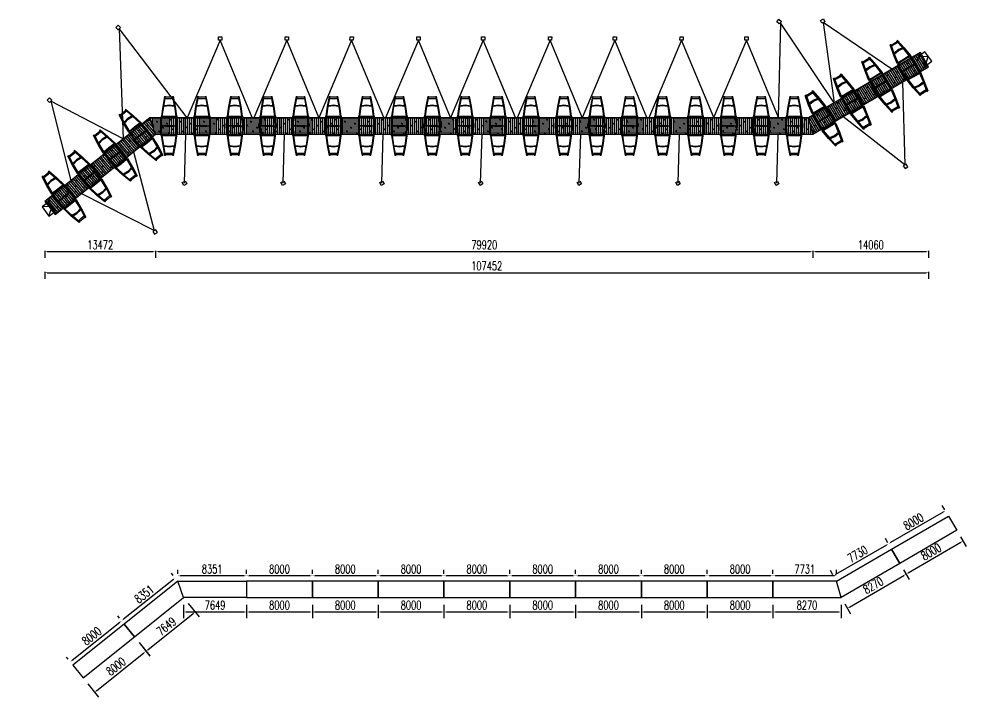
# Model space of a CAD drawing. Header units: millimetres. Extents: x -1481984 to -235402, y 1078406 to 1875046.
# Drawn here: x -593072 to -477928, y 1113101 to 1195558 of the extents above; entities that cross this region are included whole.
import ezdxf

# ---------------------------------------------------------------- set-up
doc = ezdxf.new("R2010")
doc.units = ezdxf.units.MM
doc.header["$LTSCALE"] = 1000
doc.layers.get('0').update_dxf_attribs({"linetype": 'CONTINUOUS'})
doc.layers.get('DEFPOINTS').update_dxf_attribs({"linetype": 'CONTINUOUS'})
doc.layers.add('0-景观小品LW', color=241, linetype='CONTINUOUS', lineweight=30)
for name, color, linetype in [('W-BRIDGE_APPROACH引桥', 4, 'CONTINUOUS'), ('W-PLASTIC_RAILINGS塑木栏杆', 6, 'CONTINUOUS'), ('W-STEEL_FRAME钢架', 3, 'CONTINUOUS'), ('W-WOOD_FLOOR木地板', 30, 'CONTINUOUS')]:
    doc.layers.add(name, color=color, linetype=linetype)
doc.styles.add('STANDARD_T3', font='simplex.shx', dxfattribs={"width": 0.7, "bigfont": 'gbcbig.shx'})
doc.dimstyles.new('W&&300', dxfattribs={"dimtxt": 1050, "dimasz": 300, "dimexe": 750, "dimexo": 900, "dimgap": 300, "dimtad": 1, "dimdec": 0, "dimzin": 0, "dimdsep": 46, "dimtxsty": 'STANDARD_T3', "dimcen": 0.09, "dimclrd": 1, "dimclre": 1, "dimclrt": 7, "dimazin": 2, "dimtfac": 1, "dimtdec": 0, "dimtix": 1, "dimtmove": 2, "dimatfit": 3, "dimfxl": 100, "dimtolj": 1, "dimtzin": 0, "dimarcsym": 0})

# ---------------------------------------------------------------- blocks, each defined once
blk = doc.blocks.new('*U825')
at = {"layer": 'W-STEEL_FRAME钢架'}
blk.add_lwpolyline([(4000, 1000), (-4000, 1000), (-4000, -1000), (4000, -1000)], close=True, dxfattribs=at)
blk = doc.blocks.new('*U826')
at = {"color": 0, "linetype": 'ByBlock', "lineweight": -2, "transparency": 16777216}
for p in [(0, 0), (8000, 0), (16000, 0), (24000, 0), (32000, 0), (40000, 0), (48000, 0), (56000, 0)]:
    blk.add_blockref('*U825', p, dxfattribs=at)
blk = doc.blocks.new('船1')
for p, q in [((915, 4846), (-424, 3435)), ((-269, 3335), (1073, 4744)), ((825, 4478), (827, 4477)), ((827, 4477), (1438, 4082)), ((915, 4846), (1073, 4744)), ((997, 4659), (1000, 4657)), ((2137, 3925), (1000, 4657)), ((1438, 4082), (2047, 3691)), ((2047, 3691), (1537, 2373)), ((1631, 2112), (2336, 3931)), ((2137, 3925), (2047, 3691)), ((2178, 4032), (2137, 3925)), ((2178, 4032), (2336, 3931)), ((-2768, 484), (-1664, 1996)), ((-2609, 382), (-1507, 1894)), ((-424, 3435), (-1664, 1996)), ((-1525, 1856), (-1528, 1858)), ((-1493, 1836), (-1525, 1856)), ((-1507, 1894), (-269, 3335)), ((-428, 1150), (-1493, 1836)), ((-1467, 1934), (-1441, 1917)), ((-1441, 1917), (-376, 1231)), ((-260, 3340), (-257, 3338)), ((-257, 3338), (-219, 3318)), ((691, 2903), (-219, 3318)), ((-154, 3451), (58, 3372)), ((-146, 3455), (64, 3377)), ((58, 3372), (64, 3377)), ((58, 3372), (771, 3029)), ((64, 3377), (776, 3033)), ((1420, 2269), (691, 2903)), ((1475, 2212), (713, 532)), ((776, 3033), (771, 3029)), ((771, 3029), (1379, 2521)), ((776, 3033), (1385, 2526)), ((846, 379), (1631, 2112)), ((1385, 2526), (1379, 2521)), ((1379, 2521), (1534, 2365)), ((1385, 2526), (1537, 2373)), ((1445, 2246), (1420, 2269)), ((1445, 2246), (1446, 2246)), ((1446, 2246), (1479, 2221)), ((1479, 2221), (1475, 2212)), ((1534, 2365), (1479, 2221)), ((1537, 2373), (1534, 2365)), ((-3684, -1152), (-2768, 484)), ((-3526, -1254), (-2609, 382)), ((-2618, 346), (-2621, 348)), ((-2568, 314), (-2618, 346)), ((-2568, 428), (-2516, 395)), ((-1883, -128), (-2568, 314)), ((-2516, 395), (-1825, -51)), ((598, 489), (-428, 1150)), ((-376, 1231), (689, 545)), ((669, 443), (-192, -1100)), ((846, 379), (-64, -1258)), ((625, 471), (598, 489)), ((637, 464), (625, 471)), ((669, 443), (637, 464)), ((689, 480), (669, 443)), ((689, 545), (712, 530)), ((712, 530), (689, 480)), ((713, 532), (712, 530)), ((-3684, -1152), (-4479, -2886)), ((-4324, -2987), (-3526, -1254)), ((-3536, -1295), (-3538, -1293)), ((-3511, -1311), (-3536, -1295)), ((-2446, -1997), (-3511, -1311)), ((-3494, -1207), (-3459, -1230)), ((-3459, -1230), (-2394, -1916)), ((-325, -1131), (-659, -916)), ((-601, -839), (-241, -1071)), ((-397, -1393), (-244, -1184)), ((-292, -1152), (-325, -1131)), ((-244, -1184), (-292, -1152)), ((-292, -1152), (-292, -1152)), ((-244, -1184), (-223, -1155)), ((-64, -1258), (-243, -1502)), ((-241, -1071), (-193, -1102)), ((-193, -1102), (-223, -1155)), ((-192, -1100), (-193, -1102)), ((-4479, -2886), (-5213, -4708)), ((-5055, -4809), (-4324, -2987)), ((-4219, -3295), (-4378, -3135)), ((-4218, -3300), (-4377, -3140)), ((-4285, -3020), (-4322, -2992)), ((-4285, -3020), (-3530, -3677)), ((-4218, -3300), (-4219, -3295)), ((-3611, -3803), (-4219, -3295)), ((-3611, -3806), (-4218, -3300)), ((-1357, -2698), (-2580, -4110)), ((-1430, -2651), (-2446, -1997)), ((-2424, -4210), (-1173, -2769)), ((-2394, -1916), (-1329, -2602)), ((-1400, -2670), (-1430, -2651)), ((-1381, -2683), (-1400, -2670)), ((-1357, -2698), (-1381, -2683)), ((-1330, -2668), (-1357, -2698)), ((-1297, -2622), (-1330, -2668)), ((-1329, -2602), (-1297, -2622)), ((-1295, -2621), (-1297, -2622)), ((-1158, -2433), (-1295, -2621)), ((-1173, -2769), (-990, -2521)), ((-5055, -4809), (-5213, -4708)), ((-5001, -4700), (-5005, -4697)), ((-3863, -5432), (-5001, -4700)), ((-4908, -4465), (-4910, -4464)), ((-4297, -4858), (-4908, -4465)), ((-3688, -5251), (-4297, -4858)), ((-3863, -5432), (-3950, -5521)), ((-3688, -5251), (-3863, -5432)), ((-3792, -5623), (-2424, -4210)), ((-2693, -4226), (-3688, -5251)), ((-3611, -3806), (-3611, -3803)), ((-2898, -4146), (-3611, -3803)), ((-2898, -4150), (-3611, -3806)), ((-3530, -3677), (-3523, -3681)), ((-3523, -3681), (-3504, -3689)), ((-3504, -3689), (-2621, -4092)), ((-2898, -4146), (-2898, -4150)), ((-2690, -4223), (-2898, -4146)), ((-2693, -4226), (-2898, -4150)), ((-2690, -4223), (-2693, -4226)), ((-2582, -4113), (-2690, -4223)), ((-2582, -4113), (-2621, -4092)), ((-2581, -4111), (-2582, -4113)), ((-2580, -4110), (-2581, -4111)), ((-3792, -5623), (-3950, -5521))]:
    blk.add_line(p, q)
for points in [[(-1883, -128), (-659, -916)], [(-1825, -51), (-601, -839)], [(-397, -1393), (-1158, -2433)], [(-990, -2521), (-243, -1502)]]:
    blk.add_lwpolyline(points)
blk = doc.blocks.new('*U1004')
at = {"layer": '0-景观小品LW', "xscale": 0.6297521918891397, "yscale": 0.6297521918891397, "zscale": 0.6297521918891397, "rotation": 212.663547283986}
blk.add_blockref('船1', (-631, -695), dxfattribs=at)
blk = doc.blocks.new('*U1005')
at = {"color": 0, "linetype": 'ByBlock', "lineweight": -2, "transparency": 16777216}
for p in [(0, 0), (4000, 0)]:
    blk.add_blockref('*U1004', p, dxfattribs=at)
blk = doc.blocks.new('*U998')
blk.add_blockref('*U1005', (-2000, 0))
blk = doc.blocks.new('*U999')
at = {"color": 0, "linetype": 'ByBlock', "lineweight": -2, "transparency": 16777216}
blk.add_blockref('*U998', (0, 0), dxfattribs=at)
blk = doc.blocks.new('*U990')
blk.add_blockref('*U999', (0, 0))
blk = doc.blocks.new('*U991')
at = {"color": 0, "linetype": 'ByBlock', "lineweight": -2, "transparency": 16777216}
for p in [(0, 0), (8000, 0), (16000, 0), (24000, 0), (32000, 0), (40000, 0), (48000, 0), (56000, 0), (64000, 0), (72000, 0)]:
    blk.add_blockref('*U990', p, dxfattribs=at)
blk = doc.blocks.new('*U1000')
at = {"layer": '0-景观小品LW', "xscale": 0.6297521918891397, "yscale": 0.6297521918891397, "zscale": 0.6297521918891397, "rotation": 212.663547283986}
blk.add_blockref('船1', (-631, -695), dxfattribs=at)
blk = doc.blocks.new('*U1001')
at = {"color": 0, "linetype": 'ByBlock', "lineweight": -2, "transparency": 16777216}
for p in [(0, 0), (4000, 0)]:
    blk.add_blockref('*U1000', p, dxfattribs=at)
blk = doc.blocks.new('*U994')
blk.add_blockref('*U1001', (-2000, 0))
blk = doc.blocks.new('*U995')
at = {"color": 0, "linetype": 'ByBlock', "lineweight": -2, "transparency": 16777216}
blk.add_blockref('*U994', (0, 0), dxfattribs=at)
blk = doc.blocks.new('*U992')
blk.add_blockref('*U995', (0, 0))
blk = doc.blocks.new('*U993')
at = {"color": 0, "linetype": 'ByBlock', "lineweight": -2, "transparency": 16777216}
for p in [(0, 0), (8000, 0)]:
    blk.add_blockref('*U992', p, dxfattribs=at)
blk = doc.blocks.new('*U1002')
at = {"layer": '0-景观小品LW', "xscale": 0.6297521918891397, "yscale": 0.6297521918891397, "zscale": 0.6297521918891397, "rotation": 212.663547283986}
blk.add_blockref('船1', (-631, -695), dxfattribs=at)
blk = doc.blocks.new('*U1003')
at = {"color": 0, "linetype": 'ByBlock', "lineweight": -2, "transparency": 16777216}
for p in [(0, 0), (4000, 0)]:
    blk.add_blockref('*U1002', p, dxfattribs=at)
blk = doc.blocks.new('*U996')
blk.add_blockref('*U1003', (-2000, 0))
blk = doc.blocks.new('*U997')
at = {"color": 0, "linetype": 'ByBlock', "lineweight": -2, "transparency": 16777216}
blk.add_blockref('*U996', (0, 0), dxfattribs=at)
blk = doc.blocks.new('*U988')
blk.add_blockref('*U997', (0, 0))
blk = doc.blocks.new('*U989')
at = {"color": 0, "linetype": 'ByBlock', "lineweight": -2, "transparency": 16777216}
for p in [(0, 0), (8000, 0)]:
    blk.add_blockref('*U988', p, dxfattribs=at)
blk = doc.blocks.new('单组锚块')
blk.add_lwpolyline([(-200, 200), (2908, 5284)])
blk.add_lwpolyline([(-400, 400), (0, 400), (0, 0), (-400, 0)], close=True)
blk = doc.blocks.new('*U984')
at = {"xscale": -1, "rotation": 330.1851169366903}
blk.add_blockref('单组锚块', (-225, -2916), dxfattribs=at)
blk = doc.blocks.new('*U985')
at = {"color": 0, "linetype": 'ByBlock', "lineweight": -2, "transparency": 16777216}
for p in [(-72000, 0), (-60000, 0), (-48000, 0), (-36000, 0), (-24000, 0), (-12000, 0), (0, 0)]:
    blk.add_blockref('*U984', p, dxfattribs=at)
blk = doc.blocks.new('*U986')
blk.add_lwpolyline([(-242, 4522), (158, 4529), (151, 4929), (-249, 4922)], close=True)
blk.add_lwpolyline([(-3949, -4893), (-42, 4525), (3949, -4929)])
blk = doc.blocks.new('*U987')
at = {"color": 0, "linetype": 'ByBlock', "lineweight": -2, "transparency": 16777216}
for p in [(0, 0), (16000, 0), (32000, 0), (48000, 0), (64000, 0)]:
    blk.add_blockref('*U986', p, dxfattribs=at)
blk = doc.blocks.new('*U982')
blk.add_lwpolyline([(-242, 4522), (158, 4529), (151, 4929), (-249, 4922)], close=True)
blk.add_lwpolyline([(-3949, -4893), (-42, 4525), (3949, -4929)])
blk = doc.blocks.new('*U983')
at = {"color": 0, "linetype": 'ByBlock', "lineweight": -2, "transparency": 16777216}
for p in [(0, 0), (16000, 0), (32000, 0), (48000, 0)]:
    blk.add_blockref('*U982', p, dxfattribs=at)
blk = doc.blocks.new('方案二块')
at = {"layer": 'W-WOOD_FLOOR木地板'}
h = blk.add_hatch(dxfattribs=at)
h.set_pattern_fill('DOLMIT', color=256, scale=300, angle=130)
h.set_pattern_definition([(130, (-2474450.4, -2173760.48), (-182.412508, -153.062268), []), (175, (-2474450.4, -2173760.5), (-58.70044, -670.9491), [336.75638, -673.512])])
h.paths.add_polyline_path([(44269, 4188), (50517, 9183), (49269, 10746), (43020, 5750), (37045, 974), (37746, -1026)])
h = blk.add_hatch(dxfattribs=at)
h.set_pattern_fill('DOLMIT', color=256, scale=300, angle=121)
h.set_pattern_definition([(121, (-2474450.4, -2173760.48), (-204.110922, -122.642215), []), (166, (-2474450.4, -2173760.5), (-162.9373, -653.50583), [336.75638, -673.512])])
h.paths.add_polyline_path([(-49015, -4916), (-42335, -1026), (-42875, 974), (-50022, -3188), (-56935, -7214), (-55929, -8942)])
h = blk.add_hatch(dxfattribs=at)
h.set_pattern_fill('DOLMIT', color=256, scale=300, angle=90)
h.set_pattern_definition([(90, (-2474450.4, -2173760.48), (-238.122618, 1e-14), []), (135, (-2474450.4, -2173760.5), (-476.24491, -476.24491), [336.75638, -673.512])])
h.paths.add_polyline_path([(-42875, 974), (-42335, -1026), (37746, -1026), (37045, 974)])
for points in [[(37034, 12600), (37374, 12811), (37163, 13151), (36823, 12940)], [(-54195, 4614), (-53855, 4825), (-54066, 5165), (-54406, 4954)], [(49655, -3159), (49935, -2874), (50221, -3154), (49940, -3439)], [(-44307, -12674), (-43946, -12501), (-43773, -12862), (-44134, -13035)], [(-39036, -12731), (-38773, -12429), (-38472, -12692), (-38734, -12994)], [(41314, -11989), (41609, -11718), (41879, -12013), (41585, -12283)]]:
    blk.add_lwpolyline(points, close=True)
for points in [[(39738, 3126), (37204, 12705), (46083, 8209)], [(41001, 1549), (49795, -3017), (47347, 6630)], [(-53751, -5360), (-54025, 4720), (-46507, -1180)], [(33204, -1014), (41462, -11853), (41001, 1549)], [(-45433, -2831), (-38905, -12580), (-38660, -1131)], [(-52472, -6929), (-44126, -12588), (-45433, -2831)]]:
    blk.add_lwpolyline(points)
at = {"layer": 'W-PLASTIC_RAILINGS塑木栏杆', "const_width": 50}
for points in [[(49362, 10628), (43114, 5633), (37098, 824), (-42835, 824), (-49946, -3318), (-56859, -7343)], [(-56004, -8812), (-49091, -4787), (-42376, -876), (37694, -876), (44175, 4305), (50424, 9301)]]:
    blk.add_lwpolyline(points, dxfattribs=at)
at = {"layer": 'W-WOOD_FLOOR木地板'}
for p, q in [((-42875, 974), (-42335, -1026)), ((37045, 974), (37746, -1026))]:
    blk.add_line(p, q, dxfattribs=at)
blk.add_lwpolyline([(44269, 4188), (50517, 9183), (49269, 10746), (43020, 5750), (37045, 974), (-42875, 974), (-50022, -3188), (-56935, -7214), (-55929, -8942), (-49015, -4916), (-42335, -1026), (37746, -1026)], close=True, dxfattribs=at)
at = {"xscale": -1}
for name, p, rotation in [('*U989', (46613, 7349), 38.83560681606354), ('*U985', (33484, 4103), 180), ('*U993', (-45941, -1955), 30.81438703350448), ('*U987', (-34745, -5943), 180), ('*U983', (-26862, -5943), 180)]:
    blk.add_blockref(name, p, dxfattribs=dict(at, rotation=rotation))
blk.add_blockref('*U991', (-38581, -12))
blk = doc.blocks.new('*D1006')
at = {"color": 1, "lineweight": -2, "transparency": 16777216}
for p, q in [((-589930, 1167369), (-589930, 1166519)), ((-589630, 1167269), (-576757, 1167269)), ((-576457, 1167369), (-576457, 1166519))]:
    blk.add_line(p, q, dxfattribs=at)
at = {"color": 1, "transparency": 16777216}
for points in [[(-589630, 1167319), (-589630, 1167219), (-589930, 1167269)], [(-576757, 1167319), (-576757, 1167219), (-576457, 1167269)]]:
    blk.add_solid(points, dxfattribs=at)
at = {"layer": 'DEFPOINTS', "color": 0, "transparency": 16777216}
for p in [(-576457, 1181549), (-589930, 1173339), (-576457, 1167269)]:
    blk.add_point(p, dxfattribs=at)
at = {"color": 7, "transparency": 16777216, "insert": (-583193, 1168094), "char_height": 1050, "attachment_point": 5, "style": 'STANDARD_T3'}
blk.add_mtext('\\A1;13472', dxfattribs=at)
blk = doc.blocks.new('*D1007')
at = {"color": 1, "lineweight": -2, "transparency": 16777216}
for p, q in [((-576457, 1167369), (-576457, 1166519)), ((-576157, 1167269), (-496837, 1167269)), ((-496537, 1167369), (-496537, 1166519))]:
    blk.add_line(p, q, dxfattribs=at)
at = {"color": 1, "transparency": 16777216}
for points in [[(-576157, 1167319), (-576157, 1167219), (-576457, 1167269)], [(-496837, 1167319), (-496837, 1167219), (-496537, 1167269)]]:
    blk.add_solid(points, dxfattribs=at)
at = {"layer": 'DEFPOINTS', "color": 0, "transparency": 16777216}
for p in [(-576457, 1181549), (-496537, 1181549), (-496537, 1167269)]:
    blk.add_point(p, dxfattribs=at)
at = {"color": 7, "transparency": 16777216, "insert": (-536497, 1168094), "char_height": 1050, "attachment_point": 5, "style": 'STANDARD_T3'}
blk.add_mtext('\\A1;79920', dxfattribs=at)
blk = doc.blocks.new('*D1008')
at = {"color": 1, "lineweight": -2, "transparency": 16777216}
for p, q in [((-496537, 1167369), (-496537, 1166519)), ((-496237, 1167269), (-482777, 1167269)), ((-482477, 1167369), (-482477, 1166519))]:
    blk.add_line(p, q, dxfattribs=at)
at = {"color": 1, "transparency": 16777216}
for points in [[(-496237, 1167319), (-496237, 1167219), (-496537, 1167269)], [(-482777, 1167319), (-482777, 1167219), (-482477, 1167269)]]:
    blk.add_solid(points, dxfattribs=at)
at = {"layer": 'DEFPOINTS', "color": 0, "transparency": 16777216}
for p in [(-482477, 1189736), (-496537, 1181549), (-482477, 1167269)]:
    blk.add_point(p, dxfattribs=at)
at = {"color": 7, "transparency": 16777216, "insert": (-489507, 1168094), "char_height": 1050, "attachment_point": 5, "style": 'STANDARD_T3'}
blk.add_mtext('\\A1;14060', dxfattribs=at)
blk = doc.blocks.new('*D1009')
at = {"color": 1, "lineweight": -2, "transparency": 16777216}
for p, q in [((-589930, 1164804), (-589930, 1163954)), ((-589630, 1164704), (-482777, 1164704)), ((-482477, 1164804), (-482477, 1163954))]:
    blk.add_line(p, q, dxfattribs=at)
at = {"color": 1, "transparency": 16777216}
for points in [[(-589630, 1164754), (-589630, 1164654), (-589930, 1164704)], [(-482777, 1164754), (-482777, 1164654), (-482477, 1164704)]]:
    blk.add_solid(points, dxfattribs=at)
at = {"layer": 'DEFPOINTS', "color": 0, "transparency": 16777216}
for p in [(-482477, 1189736), (-589930, 1173339), (-482477, 1164704)]:
    blk.add_point(p, dxfattribs=at)
at = {"color": 7, "transparency": 16777216, "insert": (-536203, 1165529), "char_height": 1050, "attachment_point": 5, "style": 'STANDARD_T3'}
blk.add_mtext('\\A1;107452', dxfattribs=at)
blk = doc.blocks.new('*D1010')
at = {"color": 1, "lineweight": -2, "transparency": 16777216}
for p, q in [((-578462, 1119718), (-577166, 1118097)), ((-583649, 1113874), (-577869, 1118495)), ((-584711, 1114722), (-583415, 1113101))]:
    blk.add_line(p, q, dxfattribs=at)
at = {"color": 1, "transparency": 16777216}
for points in [[(-577900, 1118534), (-577838, 1118456), (-577634, 1118682)], [(-583680, 1113913), (-583617, 1113835), (-583883, 1113687)]]:
    blk.add_solid(points, dxfattribs=at)
at = {"layer": 'DEFPOINTS', "color": 0, "transparency": 16777216}
for p in [(-579024, 1120421), (-577634, 1118682), (-585273, 1115425)]:
    blk.add_point(p, dxfattribs=at)
at = {"color": 7, "transparency": 16777216, "insert": (-581274, 1116829), "char_height": 1050, "attachment_point": 5, "rotation": 38.64048, "style": 'STANDARD_T3'}
blk.add_mtext('\\A1;8000', dxfattribs=at)
blk = doc.blocks.new('*D1011')
at = {"color": 1, "lineweight": -2, "transparency": 16777216}
for p, q in [((-572487, 1124494), (-571180, 1122860)), ((-577389, 1118856), (-571883, 1123258)), ((-578462, 1119718), (-577155, 1118083))]:
    blk.add_line(p, q, dxfattribs=at)
at = {"color": 1, "transparency": 16777216}
for points in [[(-571914, 1123297), (-571852, 1123219), (-571649, 1123445)], [(-577420, 1118895), (-577358, 1118817), (-577624, 1118669)]]:
    blk.add_solid(points, dxfattribs=at)
at = {"layer": 'DEFPOINTS', "color": 0, "transparency": 16777216}
for p in [(-573049, 1125197), (-571649, 1123445), (-579024, 1120421)]:
    blk.add_point(p, dxfattribs=at)
at = {"color": 7, "transparency": 16777216, "insert": (-575151, 1121702), "char_height": 1050, "attachment_point": 5, "rotation": 38.64048, "style": 'STANDARD_T3'}
blk.add_mtext('\\A1;7649', dxfattribs=at)
blk = doc.blocks.new('*D1012')
at = {"color": 1, "lineweight": -2, "transparency": 16777216}
for p, q in [((-573049, 1124297), (-573049, 1122695)), ((-565400, 1124297), (-565400, 1122695)), ((-572749, 1123445), (-565700, 1123445))]:
    blk.add_line(p, q, dxfattribs=at)
at = {"color": 1, "transparency": 16777216}
for points in [[(-572749, 1123495), (-572749, 1123395), (-573049, 1123445)], [(-565700, 1123495), (-565700, 1123395), (-565400, 1123445)]]:
    blk.add_solid(points, dxfattribs=at)
at = {"layer": 'DEFPOINTS', "color": 0, "transparency": 16777216}
for p in [(-573049, 1125197), (-565400, 1125197), (-565400, 1123445)]:
    blk.add_point(p, dxfattribs=at)
at = {"color": 7, "transparency": 16777216, "insert": (-569225, 1124270), "char_height": 1050, "attachment_point": 5, "style": 'STANDARD_T3'}
blk.add_mtext('\\A1;7649', dxfattribs=at)
blk = doc.blocks.new('*D1013')
at = {"color": 1, "lineweight": -2, "transparency": 16777216}
for p, q in [((-565400, 1124297), (-565400, 1122695)), ((-557400, 1124297), (-557400, 1122695)), ((-565100, 1123445), (-557700, 1123445))]:
    blk.add_line(p, q, dxfattribs=at)
at = {"color": 1, "transparency": 16777216}
for points in [[(-565100, 1123495), (-565100, 1123395), (-565400, 1123445)], [(-557700, 1123495), (-557700, 1123395), (-557400, 1123445)]]:
    blk.add_solid(points, dxfattribs=at)
at = {"layer": 'DEFPOINTS', "color": 0, "transparency": 16777216}
for p in [(-565400, 1125197), (-557400, 1125197), (-557400, 1123445)]:
    blk.add_point(p, dxfattribs=at)
at = {"color": 7, "transparency": 16777216, "insert": (-561400, 1124270), "char_height": 1050, "attachment_point": 5, "style": 'STANDARD_T3'}
blk.add_mtext('\\A1;8000', dxfattribs=at)
blk = doc.blocks.new('*D1014')
at = {"color": 1, "lineweight": -2, "transparency": 16777216}
for p, q in [((-557400, 1124297), (-557400, 1122695)), ((-549400, 1124297), (-549400, 1122695)), ((-557100, 1123445), (-549700, 1123445))]:
    blk.add_line(p, q, dxfattribs=at)
at = {"color": 1, "transparency": 16777216}
for points in [[(-557100, 1123495), (-557100, 1123395), (-557400, 1123445)], [(-549700, 1123495), (-549700, 1123395), (-549400, 1123445)]]:
    blk.add_solid(points, dxfattribs=at)
at = {"layer": 'DEFPOINTS', "color": 0, "transparency": 16777216}
for p in [(-557400, 1125197), (-549400, 1125197), (-549400, 1123445)]:
    blk.add_point(p, dxfattribs=at)
at = {"color": 7, "transparency": 16777216, "insert": (-553400, 1124270), "char_height": 1050, "attachment_point": 5, "style": 'STANDARD_T3'}
blk.add_mtext('\\A1;8000', dxfattribs=at)
blk = doc.blocks.new('*D1015')
at = {"color": 1, "lineweight": -2, "transparency": 16777216}
for p, q in [((-549400, 1124297), (-549400, 1122695)), ((-541400, 1124297), (-541400, 1122695)), ((-549100, 1123445), (-541700, 1123445))]:
    blk.add_line(p, q, dxfattribs=at)
at = {"color": 1, "transparency": 16777216}
for points in [[(-549100, 1123495), (-549100, 1123395), (-549400, 1123445)], [(-541700, 1123495), (-541700, 1123395), (-541400, 1123445)]]:
    blk.add_solid(points, dxfattribs=at)
at = {"layer": 'DEFPOINTS', "color": 0, "transparency": 16777216}
for p in [(-549400, 1125197), (-541400, 1125197), (-541400, 1123445)]:
    blk.add_point(p, dxfattribs=at)
at = {"color": 7, "transparency": 16777216, "insert": (-545400, 1124270), "char_height": 1050, "attachment_point": 5, "style": 'STANDARD_T3'}
blk.add_mtext('\\A1;8000', dxfattribs=at)
blk = doc.blocks.new('*D1016')
at = {"color": 1, "lineweight": -2, "transparency": 16777216}
for p, q in [((-541400, 1124297), (-541400, 1122695)), ((-533400, 1124297), (-533400, 1122695)), ((-541100, 1123445), (-533700, 1123445))]:
    blk.add_line(p, q, dxfattribs=at)
at = {"color": 1, "transparency": 16777216}
for points in [[(-541100, 1123495), (-541100, 1123395), (-541400, 1123445)], [(-533700, 1123495), (-533700, 1123395), (-533400, 1123445)]]:
    blk.add_solid(points, dxfattribs=at)
at = {"layer": 'DEFPOINTS', "color": 0, "transparency": 16777216}
for p in [(-541400, 1125197), (-533400, 1125197), (-533400, 1123445)]:
    blk.add_point(p, dxfattribs=at)
at = {"color": 7, "transparency": 16777216, "insert": (-537400, 1124270), "char_height": 1050, "attachment_point": 5, "style": 'STANDARD_T3'}
blk.add_mtext('\\A1;8000', dxfattribs=at)
blk = doc.blocks.new('*D1017')
at = {"color": 1, "lineweight": -2, "transparency": 16777216}
for p, q in [((-533400, 1124297), (-533400, 1122695)), ((-525400, 1124297), (-525400, 1122695)), ((-533100, 1123445), (-525700, 1123445))]:
    blk.add_line(p, q, dxfattribs=at)
at = {"color": 1, "transparency": 16777216}
for points in [[(-533100, 1123495), (-533100, 1123395), (-533400, 1123445)], [(-525700, 1123495), (-525700, 1123395), (-525400, 1123445)]]:
    blk.add_solid(points, dxfattribs=at)
at = {"layer": 'DEFPOINTS', "color": 0, "transparency": 16777216}
for p in [(-533400, 1125197), (-525400, 1125197), (-525400, 1123445)]:
    blk.add_point(p, dxfattribs=at)
at = {"color": 7, "transparency": 16777216, "insert": (-529400, 1124270), "char_height": 1050, "attachment_point": 5, "style": 'STANDARD_T3'}
blk.add_mtext('\\A1;8000', dxfattribs=at)
blk = doc.blocks.new('*D1018')
at = {"color": 1, "lineweight": -2, "transparency": 16777216}
for p, q in [((-525400, 1124297), (-525400, 1122695)), ((-517400, 1124297), (-517400, 1122695)), ((-525100, 1123445), (-517700, 1123445))]:
    blk.add_line(p, q, dxfattribs=at)
at = {"color": 1, "transparency": 16777216}
for points in [[(-525100, 1123495), (-525100, 1123395), (-525400, 1123445)], [(-517700, 1123495), (-517700, 1123395), (-517400, 1123445)]]:
    blk.add_solid(points, dxfattribs=at)
at = {"layer": 'DEFPOINTS', "color": 0, "transparency": 16777216}
for p in [(-525400, 1125197), (-517400, 1125197), (-517400, 1123445)]:
    blk.add_point(p, dxfattribs=at)
at = {"color": 7, "transparency": 16777216, "insert": (-521400, 1124270), "char_height": 1050, "attachment_point": 5, "style": 'STANDARD_T3'}
blk.add_mtext('\\A1;8000', dxfattribs=at)
blk = doc.blocks.new('*D1019')
at = {"color": 1, "lineweight": -2, "transparency": 16777216}
for p, q in [((-517400, 1124297), (-517400, 1122695)), ((-509400, 1124297), (-509400, 1122695)), ((-517100, 1123445), (-509700, 1123445))]:
    blk.add_line(p, q, dxfattribs=at)
at = {"color": 1, "transparency": 16777216}
for points in [[(-517100, 1123495), (-517100, 1123395), (-517400, 1123445)], [(-509700, 1123495), (-509700, 1123395), (-509400, 1123445)]]:
    blk.add_solid(points, dxfattribs=at)
at = {"layer": 'DEFPOINTS', "color": 0, "transparency": 16777216}
for p in [(-517400, 1125197), (-509400, 1125197), (-509400, 1123445)]:
    blk.add_point(p, dxfattribs=at)
at = {"color": 7, "transparency": 16777216, "insert": (-513400, 1124270), "char_height": 1050, "attachment_point": 5, "style": 'STANDARD_T3'}
blk.add_mtext('\\A1;8000', dxfattribs=at)
blk = doc.blocks.new('*D1020')
at = {"color": 1, "lineweight": -2, "transparency": 16777216}
for p, q in [((-509400, 1124297), (-509400, 1122695)), ((-501400, 1124297), (-501400, 1122695)), ((-509100, 1123445), (-501700, 1123445))]:
    blk.add_line(p, q, dxfattribs=at)
at = {"color": 1, "transparency": 16777216}
for points in [[(-509100, 1123495), (-509100, 1123395), (-509400, 1123445)], [(-501700, 1123495), (-501700, 1123395), (-501400, 1123445)]]:
    blk.add_solid(points, dxfattribs=at)
at = {"layer": 'DEFPOINTS', "color": 0, "transparency": 16777216}
for p in [(-509400, 1125197), (-501400, 1125197), (-501400, 1123445)]:
    blk.add_point(p, dxfattribs=at)
at = {"color": 7, "transparency": 16777216, "insert": (-505400, 1124270), "char_height": 1050, "attachment_point": 5, "style": 'STANDARD_T3'}
blk.add_mtext('\\A1;8000', dxfattribs=at)
blk = doc.blocks.new('*D1021')
at = {"color": 1, "lineweight": -2, "transparency": 16777216}
for p, q in [((-501400, 1124297), (-501400, 1122695)), ((-493130, 1124297), (-493130, 1122695)), ((-501100, 1123445), (-493430, 1123445))]:
    blk.add_line(p, q, dxfattribs=at)
at = {"color": 1, "transparency": 16777216}
for points in [[(-501100, 1123495), (-501100, 1123395), (-501400, 1123445)], [(-493430, 1123495), (-493430, 1123395), (-493130, 1123445)]]:
    blk.add_solid(points, dxfattribs=at)
at = {"layer": 'DEFPOINTS', "color": 0, "transparency": 16777216}
for p in [(-501400, 1125197), (-493130, 1125197), (-493130, 1123445)]:
    blk.add_point(p, dxfattribs=at)
at = {"color": 7, "transparency": 16777216, "insert": (-497265, 1124270), "char_height": 1050, "attachment_point": 5, "style": 'STANDARD_T3'}
blk.add_mtext('\\A1;8270', dxfattribs=at)
blk = doc.blocks.new('*D1022')
at = {"color": 1, "lineweight": -2, "transparency": 16777216}
for p, q in [((-485529, 1128578), (-484843, 1127399)), ((-492109, 1124039), (-485480, 1127896)), ((-492677, 1124419), (-491992, 1123240))]:
    blk.add_line(p, q, dxfattribs=at)
at = {"color": 1, "transparency": 16777216}
for points in [[(-485505, 1127939), (-485455, 1127853), (-485220, 1128047)], [(-492135, 1124083), (-492084, 1123996), (-492369, 1123888)]]:
    blk.add_solid(points, dxfattribs=at)
at = {"layer": 'DEFPOINTS', "color": 0, "transparency": 16777216}
for p in [(-485982, 1129356), (-485220, 1128047), (-493130, 1125197)]:
    blk.add_point(p, dxfattribs=at)
at = {"color": 7, "transparency": 16777216, "insert": (-489209, 1126681), "char_height": 1050, "attachment_point": 5, "rotation": 30.18947, "style": 'STANDARD_T3'}
blk.add_mtext('\\A1;8270', dxfattribs=at)
blk = doc.blocks.new('*D1023')
at = {"color": 1, "lineweight": -2, "transparency": 16777216}
for p, q in [((-484961, 1128198), (-478565, 1131919)), ((-478614, 1132601), (-477928, 1131422)), ((-485529, 1128578), (-484843, 1127399))]:
    blk.add_line(p, q, dxfattribs=at)
at = {"color": 1, "transparency": 16777216}
for points in [[(-478590, 1131962), (-478540, 1131876), (-478306, 1132070)], [(-484986, 1128241), (-484936, 1128155), (-485220, 1128047)]]:
    blk.add_solid(points, dxfattribs=at)
at = {"layer": 'DEFPOINTS', "color": 0, "transparency": 16777216}
for p in [(-479067, 1133379), (-478306, 1132070), (-485982, 1129356)]:
    blk.add_point(p, dxfattribs=at)
at = {"color": 7, "transparency": 16777216, "insert": (-482178, 1130772), "char_height": 1050, "attachment_point": 5, "rotation": 30.18947, "style": 'STANDARD_T3'}
blk.add_mtext('\\A1;8000', dxfattribs=at)
blk = doc.blocks.new('*D1024')
at = {"color": 1, "lineweight": -2, "transparency": 16777216}
for p, q in [((-480705, 1135599), (-487102, 1131877)), ((-480525, 1135885), (-480823, 1136398)), ((-487440, 1131862), (-487738, 1132375))]:
    blk.add_line(p, q, dxfattribs=at)
at = {"color": 1, "transparency": 16777216}
for points in [[(-480731, 1135642), (-480680, 1135555), (-480446, 1135749)], [(-487127, 1131921), (-487077, 1131834), (-487361, 1131727)]]:
    blk.add_solid(points, dxfattribs=at)
at = {"layer": 'DEFPOINTS', "color": 0, "transparency": 16777216}
for p in [(-480073, 1135107), (-487361, 1131727), (-486987, 1131084)]:
    blk.add_point(p, dxfattribs=at)
at = {"color": 7, "transparency": 16777216, "insert": (-484318, 1134451), "char_height": 1050, "attachment_point": 5, "rotation": 30.18947, "style": 'STANDARD_T3'}
blk.add_mtext('\\A1;8000', dxfattribs=at)
blk = doc.blocks.new('*D1025')
at = {"color": 1, "lineweight": -2, "transparency": 16777216}
for p, q in [((-487440, 1131862), (-487738, 1132375)), ((-487620, 1131576), (-493783, 1127990)), ((-494122, 1127975), (-494420, 1128488))]:
    blk.add_line(p, q, dxfattribs=at)
at = {"color": 1, "transparency": 16777216}
for points in [[(-487645, 1131619), (-487595, 1131532), (-487361, 1131727)], [(-493808, 1128033), (-493758, 1127947), (-494043, 1127839)]]:
    blk.add_solid(points, dxfattribs=at)
at = {"layer": 'DEFPOINTS', "color": 0, "transparency": 16777216}
for p in [(-486987, 1131084), (-494043, 1127839), (-493669, 1127197)]:
    blk.add_point(p, dxfattribs=at)
at = {"color": 7, "transparency": 16777216, "insert": (-491117, 1130496), "char_height": 1050, "attachment_point": 5, "rotation": 30.18947, "style": 'STANDARD_T3'}
blk.add_mtext('\\A1;7730', dxfattribs=at)
blk = doc.blocks.new('*D1026')
at = {"color": 1, "lineweight": -2, "transparency": 16777216}
for p, q in [((-501400, 1128097), (-501400, 1128589)), ((-493669, 1128097), (-493669, 1128589)), ((-493969, 1127839), (-501100, 1127839))]:
    blk.add_line(p, q, dxfattribs=at)
at = {"color": 1, "transparency": 16777216}
for points in [[(-501100, 1127889), (-501100, 1127789), (-501400, 1127839)], [(-493969, 1127889), (-493969, 1127789), (-493669, 1127839)]]:
    blk.add_solid(points, dxfattribs=at)
at = {"layer": 'DEFPOINTS', "color": 0, "transparency": 16777216}
for p in [(-501400, 1127839), (-501400, 1127197), (-493669, 1127197)]:
    blk.add_point(p, dxfattribs=at)
at = {"color": 7, "transparency": 16777216, "insert": (-497535, 1128664), "char_height": 1050, "attachment_point": 5, "style": 'STANDARD_T3'}
blk.add_mtext('\\A1;7731', dxfattribs=at)
blk = doc.blocks.new('*D1027')
at = {"color": 1, "lineweight": -2, "transparency": 16777216}
for p, q in [((-509400, 1128097), (-509400, 1128589)), ((-501400, 1128097), (-501400, 1128589)), ((-501700, 1127839), (-509100, 1127839))]:
    blk.add_line(p, q, dxfattribs=at)
at = {"color": 1, "transparency": 16777216}
for points in [[(-509100, 1127889), (-509100, 1127789), (-509400, 1127839)], [(-501700, 1127889), (-501700, 1127789), (-501400, 1127839)]]:
    blk.add_solid(points, dxfattribs=at)
at = {"layer": 'DEFPOINTS', "color": 0, "transparency": 16777216}
for p in [(-509400, 1127839), (-509400, 1127197), (-501400, 1127197)]:
    blk.add_point(p, dxfattribs=at)
at = {"color": 7, "transparency": 16777216, "insert": (-505400, 1128664), "char_height": 1050, "attachment_point": 5, "style": 'STANDARD_T3'}
blk.add_mtext('\\A1;8000', dxfattribs=at)
blk = doc.blocks.new('*D1028')
at = {"color": 1, "lineweight": -2, "transparency": 16777216}
for p, q in [((-517400, 1128097), (-517400, 1128589)), ((-509400, 1128097), (-509400, 1128589)), ((-509700, 1127839), (-517100, 1127839))]:
    blk.add_line(p, q, dxfattribs=at)
at = {"color": 1, "transparency": 16777216}
for points in [[(-517100, 1127889), (-517100, 1127789), (-517400, 1127839)], [(-509700, 1127889), (-509700, 1127789), (-509400, 1127839)]]:
    blk.add_solid(points, dxfattribs=at)
at = {"layer": 'DEFPOINTS', "color": 0, "transparency": 16777216}
for p in [(-517400, 1127839), (-517400, 1127197), (-509400, 1127197)]:
    blk.add_point(p, dxfattribs=at)
at = {"color": 7, "transparency": 16777216, "insert": (-513400, 1128664), "char_height": 1050, "attachment_point": 5, "style": 'STANDARD_T3'}
blk.add_mtext('\\A1;8000', dxfattribs=at)
blk = doc.blocks.new('*D1029')
at = {"color": 1, "lineweight": -2, "transparency": 16777216}
for p, q in [((-525400, 1128097), (-525400, 1128589)), ((-517400, 1128097), (-517400, 1128589)), ((-517700, 1127839), (-525100, 1127839))]:
    blk.add_line(p, q, dxfattribs=at)
at = {"color": 1, "transparency": 16777216}
for points in [[(-525100, 1127889), (-525100, 1127789), (-525400, 1127839)], [(-517700, 1127889), (-517700, 1127789), (-517400, 1127839)]]:
    blk.add_solid(points, dxfattribs=at)
at = {"layer": 'DEFPOINTS', "color": 0, "transparency": 16777216}
for p in [(-525400, 1127839), (-525400, 1127197), (-517400, 1127197)]:
    blk.add_point(p, dxfattribs=at)
at = {"color": 7, "transparency": 16777216, "insert": (-521400, 1128664), "char_height": 1050, "attachment_point": 5, "style": 'STANDARD_T3'}
blk.add_mtext('\\A1;8000', dxfattribs=at)
blk = doc.blocks.new('*D1030')
at = {"color": 1, "lineweight": -2, "transparency": 16777216}
for p, q in [((-533400, 1128097), (-533400, 1128589)), ((-525400, 1128097), (-525400, 1128589)), ((-525700, 1127839), (-533100, 1127839))]:
    blk.add_line(p, q, dxfattribs=at)
at = {"color": 1, "transparency": 16777216}
for points in [[(-533100, 1127889), (-533100, 1127789), (-533400, 1127839)], [(-525700, 1127889), (-525700, 1127789), (-525400, 1127839)]]:
    blk.add_solid(points, dxfattribs=at)
at = {"layer": 'DEFPOINTS', "color": 0, "transparency": 16777216}
for p in [(-533400, 1127839), (-533400, 1127197), (-525400, 1127197)]:
    blk.add_point(p, dxfattribs=at)
at = {"color": 7, "transparency": 16777216, "insert": (-529400, 1128664), "char_height": 1050, "attachment_point": 5, "style": 'STANDARD_T3'}
blk.add_mtext('\\A1;8000', dxfattribs=at)
blk = doc.blocks.new('*D1031')
at = {"color": 1, "lineweight": -2, "transparency": 16777216}
for p, q in [((-541400, 1128097), (-541400, 1128589)), ((-533400, 1128097), (-533400, 1128589)), ((-533700, 1127839), (-541100, 1127839))]:
    blk.add_line(p, q, dxfattribs=at)
at = {"color": 1, "transparency": 16777216}
for points in [[(-541100, 1127889), (-541100, 1127789), (-541400, 1127839)], [(-533700, 1127889), (-533700, 1127789), (-533400, 1127839)]]:
    blk.add_solid(points, dxfattribs=at)
at = {"layer": 'DEFPOINTS', "color": 0, "transparency": 16777216}
for p in [(-541400, 1127839), (-541400, 1127197), (-533400, 1127197)]:
    blk.add_point(p, dxfattribs=at)
at = {"color": 7, "transparency": 16777216, "insert": (-537400, 1128664), "char_height": 1050, "attachment_point": 5, "style": 'STANDARD_T3'}
blk.add_mtext('\\A1;8000', dxfattribs=at)
blk = doc.blocks.new('*D1032')
at = {"color": 1, "lineweight": -2, "transparency": 16777216}
for p, q in [((-549400, 1128097), (-549400, 1128589)), ((-541400, 1128097), (-541400, 1128589)), ((-541700, 1127839), (-549100, 1127839))]:
    blk.add_line(p, q, dxfattribs=at)
at = {"color": 1, "transparency": 16777216}
for points in [[(-549100, 1127889), (-549100, 1127789), (-549400, 1127839)], [(-541700, 1127889), (-541700, 1127789), (-541400, 1127839)]]:
    blk.add_solid(points, dxfattribs=at)
at = {"layer": 'DEFPOINTS', "color": 0, "transparency": 16777216}
for p in [(-549400, 1127839), (-549400, 1127197), (-541400, 1127197)]:
    blk.add_point(p, dxfattribs=at)
at = {"color": 7, "transparency": 16777216, "insert": (-545400, 1128664), "char_height": 1050, "attachment_point": 5, "style": 'STANDARD_T3'}
blk.add_mtext('\\A1;8000', dxfattribs=at)
blk = doc.blocks.new('*D1033')
at = {"color": 1, "lineweight": -2, "transparency": 16777216}
for p, q in [((-557400, 1128097), (-557400, 1128589)), ((-549400, 1128097), (-549400, 1128589)), ((-549700, 1127839), (-557100, 1127839))]:
    blk.add_line(p, q, dxfattribs=at)
at = {"color": 1, "transparency": 16777216}
for points in [[(-557100, 1127889), (-557100, 1127789), (-557400, 1127839)], [(-549700, 1127889), (-549700, 1127789), (-549400, 1127839)]]:
    blk.add_solid(points, dxfattribs=at)
at = {"layer": 'DEFPOINTS', "color": 0, "transparency": 16777216}
for p in [(-557400, 1127839), (-557400, 1127197), (-549400, 1127197)]:
    blk.add_point(p, dxfattribs=at)
at = {"color": 7, "transparency": 16777216, "insert": (-553400, 1128664), "char_height": 1050, "attachment_point": 5, "style": 'STANDARD_T3'}
blk.add_mtext('\\A1;8000', dxfattribs=at)
blk = doc.blocks.new('*D1034')
at = {"color": 1, "lineweight": -2, "transparency": 16777216}
for p, q in [((-565400, 1128097), (-565400, 1128589)), ((-557400, 1128097), (-557400, 1128589)), ((-557700, 1127839), (-565100, 1127839))]:
    blk.add_line(p, q, dxfattribs=at)
at = {"color": 1, "transparency": 16777216}
for points in [[(-565100, 1127889), (-565100, 1127789), (-565400, 1127839)], [(-557700, 1127889), (-557700, 1127789), (-557400, 1127839)]]:
    blk.add_solid(points, dxfattribs=at)
at = {"layer": 'DEFPOINTS', "color": 0, "transparency": 16777216}
for p in [(-565400, 1127839), (-565400, 1127197), (-557400, 1127197)]:
    blk.add_point(p, dxfattribs=at)
at = {"color": 7, "transparency": 16777216, "insert": (-561400, 1128664), "char_height": 1050, "attachment_point": 5, "style": 'STANDARD_T3'}
blk.add_mtext('\\A1;8000', dxfattribs=at)
blk = doc.blocks.new('*D1035')
at = {"color": 1, "lineweight": -2, "transparency": 16777216}
for p, q in [((-573751, 1128097), (-573751, 1128589)), ((-565400, 1128097), (-565400, 1128589)), ((-565700, 1127839), (-573451, 1127839))]:
    blk.add_line(p, q, dxfattribs=at)
at = {"color": 1, "transparency": 16777216}
for points in [[(-573451, 1127889), (-573451, 1127789), (-573751, 1127839)], [(-565700, 1127889), (-565700, 1127789), (-565400, 1127839)]]:
    blk.add_solid(points, dxfattribs=at)
at = {"layer": 'DEFPOINTS', "color": 0, "transparency": 16777216}
for p in [(-573751, 1127839), (-573751, 1127197), (-565400, 1127197)]:
    blk.add_point(p, dxfattribs=at)
at = {"color": 7, "transparency": 16777216, "insert": (-569575, 1128664), "char_height": 1050, "attachment_point": 5, "style": 'STANDARD_T3'}
blk.add_mtext('\\A1;8351', dxfattribs=at)
blk = doc.blocks.new('*D1036')
at = {"color": 1, "lineweight": -2, "transparency": 16777216}
for p, q in [((-574298, 1127402), (-580352, 1122562)), ((-574313, 1127900), (-574532, 1128175)), ((-580835, 1122686), (-581054, 1122960))]:
    blk.add_line(p, q, dxfattribs=at)
at = {"color": 1, "transparency": 16777216}
for points in [[(-574329, 1127441), (-574267, 1127363), (-574064, 1127589)], [(-580383, 1122601), (-580321, 1122523), (-580586, 1122375)]]:
    blk.add_solid(points, dxfattribs=at)
at = {"layer": 'DEFPOINTS', "color": 0, "transparency": 16777216}
for p in [(-573751, 1127197), (-580586, 1122375), (-580273, 1121983)]:
    blk.add_point(p, dxfattribs=at)
at = {"color": 7, "transparency": 16777216, "insert": (-577840, 1125626), "char_height": 1050, "attachment_point": 5, "rotation": 38.64048, "style": 'STANDARD_T3'}
blk.add_mtext('\\A1;8351', dxfattribs=at)
blk = doc.blocks.new('*D1037')
at = {"color": 1, "lineweight": -2, "transparency": 16777216}
for p, q in [((-580835, 1122686), (-581054, 1122960)), ((-580820, 1122187), (-586600, 1117567)), ((-587084, 1117690), (-587303, 1117965))]:
    blk.add_line(p, q, dxfattribs=at)
at = {"color": 1, "transparency": 16777216}
for points in [[(-580852, 1122226), (-580789, 1122148), (-580586, 1122375)], [(-586632, 1117606), (-586569, 1117527), (-586835, 1117379)]]:
    blk.add_solid(points, dxfattribs=at)
at = {"layer": 'DEFPOINTS', "color": 0, "transparency": 16777216}
for p in [(-580273, 1121983), (-586835, 1117379), (-586522, 1116987)]:
    blk.add_point(p, dxfattribs=at)
at = {"color": 7, "transparency": 16777216, "insert": (-584226, 1120521), "char_height": 1050, "attachment_point": 5, "rotation": 38.64048, "style": 'STANDARD_T3'}
blk.add_mtext('\\A1;8000', dxfattribs=at)

msp = doc.modelspace()

# ---------------------------------------------------------------- linework, layer by layer
at = {"layer": 'W-BRIDGE_APPROACH引桥'}
for points in [[(-482932.2, 1191544.5), (-483739.9, 1190954.9), (-482914.4, 1189824.1), (-482106.7, 1190413.7)], [(-589450.3, 1173315.9), (-590258, 1172726.3), (-589432.6, 1171595.5), (-588624.9, 1172185.1)]]:
    msp.add_lwpolyline(points, close=True, dxfattribs=at)
for points in [[(-482914.4, 1189824.1), (-482519.4, 1190979.1), (-483739.9, 1190954.9)], [(-589432.6, 1171595.5), (-589037.6, 1172750.5), (-590258, 1172726.3)]]:
    msp.add_lwpolyline(points, dxfattribs=at)
at = {"layer": 'W-STEEL_FRAME钢架'}
for points in [[(-479066.8, 1133378.6), (-485981.7, 1129355.7), (-486987.5, 1131084.4), (-480072.5, 1135107.3)], [(-485981.7, 1129355.7), (-493130, 1125197.1), (-493669.1, 1127197.3), (-486987.5, 1131084.4)], [(-579024.1, 1120420.8), (-573049.3, 1125197.3), (-573750.5, 1127197.3), (-580273, 1121982.9)], [(-565399.9, 1125197.3), (-573049.3, 1125197.3), (-573750.5, 1127197.3), (-565399.9, 1127197.3)], [(-565399.9, 1125197.3), (-573049.3, 1125197.3), (-573750.5, 1127197.3), (-565399.9, 1127197.3)], [(-501399.9, 1125197.3), (-493130.1, 1125197.3), (-493669.1, 1127197.3), (-501399.9, 1127197.3)], [(-585272.8, 1115425.3), (-579024.1, 1120420.8), (-580273, 1121982.9), (-586521.6, 1116987.5)]]:
    msp.add_lwpolyline(points, close=True, dxfattribs=at)

# ---------------------------------------------------------------- block references
at = {"rotation": 180}
msp.add_blockref('方案二块', (-539412.1, 1182522.7), dxfattribs=at)
msp.add_blockref('*U826', (-561399.9, 1126197.3))

# ---------------------------------------------------------------- dimensions: what is measured, and where the dimension line sits
for base, p1, p2, picture, middle in [((-482477.2, 1164704.3), (-589929.6, 1173339.3), (-482477.2, 1189736.3), '*D1009', (-536203.4, 1165529.3)), ((-482477.2, 1167269.1), (-496537.1, 1181549.2), (-482477.2, 1189736.3), '*D1008', (-489507.2, 1168094.1)), ((-576457.3, 1167269.1), (-589929.6, 1173339.3), (-576457.3, 1181549.2), '*D1006', (-583193.4, 1168094.1)), ((-496537.1, 1167269.1), (-576457.3, 1181549.2), (-496537.1, 1181549.2), '*D1007', (-536497.2, 1168094.1))]:
    dim = msp.add_linear_dim(base=base, p1=p1, p2=p2, dimstyle='W&&300', override={"dimfxlon": 1})
    dim.commit()
    dim.dimension.update_dxf_attribs({"geometry": picture, "text_midpoint": middle})
for p1, p2, distance, picture, middle in [((-480072.5, 1135107.3), (-486987.5, 1131084.4), -742.8, '*D1024', (-484318.4, 1134451.1)), ((-493669.1, 1127197.3), (-501399.9, 1127197.3), -642.1, '*D1026', (-497534.5, 1128664.4)), ((-493130, 1125197.1), (-485981.7, 1129355.7), -1513.9, '*D1022', (-489209.4, 1126680.9)), ((-573750.5, 1127197.3), (-580273, 1121982.9), -501.5, '*D1036', (-577840.1, 1125626.2)), ((-585272.8, 1115425.3), (-579024.1, 1120420.8), -2225.6, '*D1010', (-581273.9, 1116829.1))]:
    dim = msp.add_aligned_dim(p1=p1, p2=p2, distance=distance, dimstyle='W&&300')
    dim.commit()
    dim.dimension.update_dxf_attribs({"geometry": picture, "text_midpoint": middle})
for base, p1, p2, angle, picture, middle in [((-478305.5, 1132070), (-485981.7, 1129355.7), (-479066.8, 1133378.6), 210.189465, '*D1023', (-482177.8, 1130771.7)), ((-494042.6, 1127839.4), (-486987.5, 1131084.4), (-493669.1, 1127197.3), 30.189465, '*D1025', (-491116.7, 1130496)), ((-571648.8, 1123445.4), (-579024.1, 1120420.8), (-573049.3, 1125197.3), 218.640482, '*D1011', (-575151.3, 1121701.5)), ((-586834.8, 1117379.2), (-580273, 1121982.9), (-586521.6, 1116987.5), 38.640482, '*D1037', (-584225.6, 1120521.3))]:
    dim = msp.add_linear_dim(base=base, p1=p1, p2=p2, angle=angle, dimstyle='W&&300')
    dim.commit()
    dim.dimension.update_dxf_attribs({"geometry": picture, "text_midpoint": middle})
for base, p1, p2, picture, middle in [((-573750.5, 1127839.4), (-565399.9, 1127197.3), (-573750.5, 1127197.3), '*D1035', (-569575.2, 1128664.4)), ((-565399.9, 1127839.4), (-557399.9, 1127197.3), (-565399.9, 1127197.3), '*D1034', (-561399.9, 1128664.4)), ((-557399.9, 1127839.4), (-549399.9, 1127197.3), (-557399.9, 1127197.3), '*D1033', (-553399.9, 1128664.4)), ((-549399.9, 1127839.4), (-541399.9, 1127197.3), (-549399.9, 1127197.3), '*D1032', (-545399.9, 1128664.4)), ((-541399.9, 1127839.4), (-533399.9, 1127197.3), (-541399.9, 1127197.3), '*D1031', (-537399.9, 1128664.4)), ((-533399.9, 1127839.4), (-525399.9, 1127197.3), (-533399.9, 1127197.3), '*D1030', (-529399.9, 1128664.4)), ((-525399.9, 1127839.4), (-517399.9, 1127197.3), (-525399.9, 1127197.3), '*D1029', (-521399.9, 1128664.4)), ((-517399.9, 1127839.4), (-509399.9, 1127197.3), (-517399.9, 1127197.3), '*D1028', (-513399.9, 1128664.4)), ((-509399.9, 1127839.4), (-501399.9, 1127197.3), (-509399.9, 1127197.3), '*D1027', (-505399.9, 1128664.4)), ((-565399.9, 1123445.4), (-573049.3, 1125197.3), (-565399.9, 1125197.3), '*D1012', (-569224.6, 1124270.4)), ((-557399.9, 1123445.4), (-565399.9, 1125197.3), (-557399.9, 1125197.3), '*D1013', (-561399.9, 1124270.4)), ((-549399.9, 1123445.4), (-557399.9, 1125197.3), (-549399.9, 1125197.3), '*D1014', (-553399.9, 1124270.4)), ((-541399.9, 1123445.4), (-549399.9, 1125197.3), (-541399.9, 1125197.3), '*D1015', (-545399.9, 1124270.4)), ((-533399.9, 1123445.4), (-541399.9, 1125197.3), (-533399.9, 1125197.3), '*D1016', (-537399.9, 1124270.4)), ((-525399.9, 1123445.4), (-533399.9, 1125197.3), (-525399.9, 1125197.3), '*D1017', (-529399.9, 1124270.4)), ((-517399.9, 1123445.4), (-525399.9, 1125197.3), (-517399.9, 1125197.3), '*D1018', (-521399.9, 1124270.4)), ((-509399.9, 1123445.4), (-517399.9, 1125197.3), (-509399.9, 1125197.3), '*D1019', (-513399.9, 1124270.4)), ((-501399.9, 1123445.4), (-509399.9, 1125197.3), (-501399.9, 1125197.3), '*D1020', (-505399.9, 1124270.4)), ((-493130, 1123445.4), (-501399.9, 1125197.3), (-493130, 1125197.1), '*D1021', (-497265, 1124270.4))]:
    dim = msp.add_linear_dim(base=base, p1=p1, p2=p2, dimstyle='W&&300')
    dim.commit()
    dim.dimension.update_dxf_attribs({"geometry": picture, "text_midpoint": middle})

doc.saveas('drawing.dxf')
